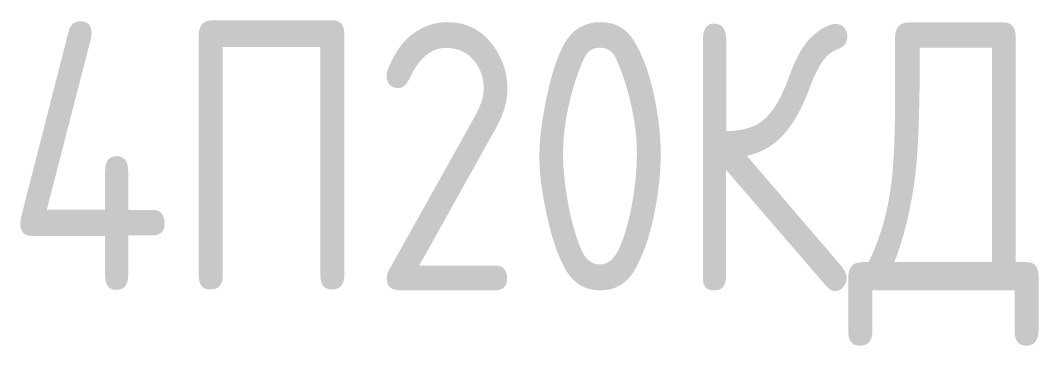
# Model space of a CAD drawing. Header units: millimetres. Extents: x 95051 to 95999, y -7074 to -6771.
import ezdxf
from ezdxf.enums import TextEntityAlignment as Align

# ---------------------------------------------------------------- set-up
doc = ezdxf.new("R2010")
doc.units = ezdxf.units.MM
doc.layers.add('Att~Marka', color=150, linetype='Continuous')
doc.styles.get("Standard").update_dxf_attribs({"font": 'TXT.SHX', "width": 0.8, "height": 250})

msp = doc.modelspace()

# ---------------------------------------------------------------- texts
at = {"layer": 'Att~Marka', "lineweight": 35, "ltscale": 100, "width": 0.8}
msp.add_attdef('4П20КД', text='4П20КД', height=250, dxfattribs=at).set_placement((95523.04, -7022.79), align=Align.CENTER)

doc.saveas('drawing.dxf')
